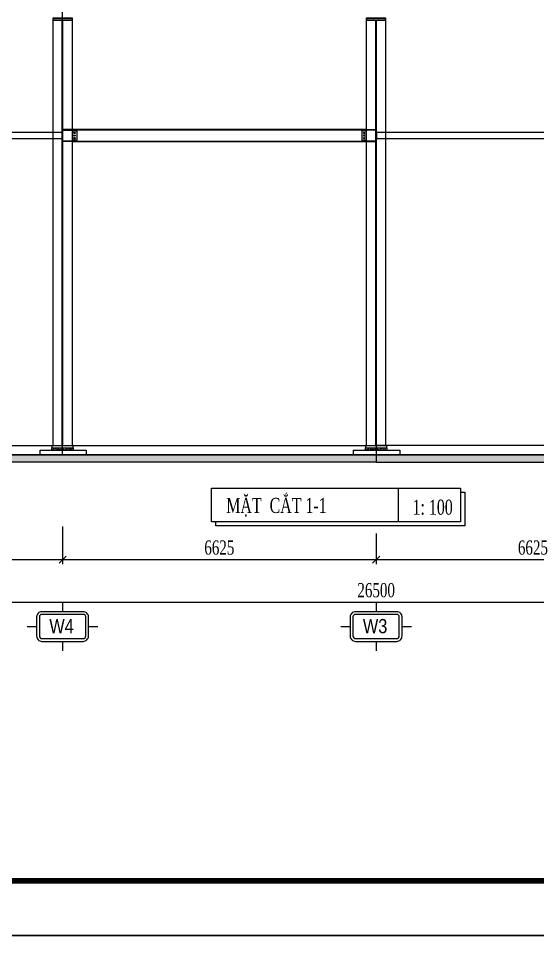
# Model space of a CAD drawing. Header units: inches. Extents: x 340055 to 349452, y -34649 to -30845.
# Drawn here: x 347848.7 to 347958.4, y -32248.6 to -32054.8 of the extents above; entities that cross this region are included whole.
import ezdxf
from ezdxf.enums import TextEntityAlignment as Align

# ---------------------------------------------------------------- set-up
doc = ezdxf.new("R2010")
doc.units = ezdxf.units.IN
doc.header["$MEASUREMENT"] = 0
doc.linetypes.add('CENTER', pattern=[2, 1.25, -0.25, 0.25, -0.25])
for name, color, linetype in [('001-TRUC', 252, 'CENTER'), ('2', 2, 'Continuous'), ('3', 3, 'Continuous'), ('5', 5, 'Continuous'), ('6', 6, 'Continuous'), ('7', 7, 'Continuous'), ('8', 8, 'Continuous'), ('NET IN', 3, 'Continuous')]:
    doc.layers.add(name, color=color, linetype=linetype)
doc.layers.add('TL-TIILE BLOCK A2$0$TL-TITLE BLOCK 1', color=7, linetype='Continuous', lineweight=50)
doc.styles.add('hx2', font='')
doc.styles.add('ST1', font='times.ttf', dxfattribs={"width": 0.7})
doc.styles.get('hx2').set_extended_font_data('.VnArial NarrowH')
doc.dimstyles.new('100', dxfattribs={"dimtxt": 3, "dimasz": 1.5, "dimexe": 1, "dimexo": 0, "dimgap": 1, "dimtad": 1, "dimdec": 0, "dimlfac": 100, "dimzin": 0, "dimdsep": 46, "dimtxsty": 'ST1', "dimblk": 'OBLIQUE', "dimcen": 1, "dimdle": 1, "dimclrd": 8, "dimclre": 8, "dimclrt": 3, "dimadec": 0, "dimazin": 0, "dimtfac": 1, "dimtdec": 0, "dimtix": 1, "dimtmove": 1, "dimatfit": 3, "dimfxl": 0, "dimtolj": 1, "dimtzin": 0, "dimlwd": -1, "dimlwe": -1, "dimarcsym": 0})

# ---------------------------------------------------------------- blocks, each defined once
blk = doc.blocks.new('A$C2C995D6F')
at = {"layer": '7'}
for p, q in [((0.25, 0.13), (0, 0.13)), ((0.13, 0.25), (0.13, 0))]:
    blk.add_line(p, q, dxfattribs=at)
blk.add_circle((0.13, 0.13), 0.0917, dxfattribs=at)
blk = doc.blocks.new('_Oblique')
at = {"color": 0, "linetype": 'ByBlock', "lineweight": -2}
blk.add_line((-0.5, -0.5), (0.5, 0.5), dxfattribs=at)
blk = doc.blocks.new('*D412')
at = {"color": 8, "linetype": 'Continuous', "transparency": 16777216}
for p, q in [((347791.77, -32162.12), (347791.77, -32170.14)), ((347858.02, -32162.12), (347858.02, -32170.14)), ((347790.77, -32169.14), (347859.02, -32169.14))]:
    blk.add_line(p, q, dxfattribs=at)
at = {"layer": 'Defpoints', "color": 0, "transparency": 16777216}
for p in [(347791.77, -32162.12), (347858.02, -32162.12), (347858.02, -32169.14)]:
    blk.add_point(p, dxfattribs=at)
at = {"color": 8, "transparency": 16777216, "xscale": 1.5, "yscale": 1.5, "zscale": 1.5, "rotation": 180}
blk.add_blockref('_Oblique', (347791.77, -32169.14), dxfattribs=at)
at = {"color": 8, "transparency": 16777216, "xscale": 1.5, "yscale": 1.5, "zscale": 1.5}
blk.add_blockref('_Oblique', (347858.02, -32169.14), dxfattribs=at)
at = {"color": 3, "transparency": 16777216, "insert": (347824.89, -32166.62), "char_height": 3, "attachment_point": 5, "style": 'ST1', "bg_fill": 3, "box_fill_scale": 1.25, "bg_fill_color": 256, "bg_fill_true_color": 13158600, "bg_fill_transparency": 0}
blk.add_mtext('\\A1;6625', dxfattribs=at)
blk = doc.blocks.new('*D413')
at = {"color": 8, "linetype": 'Continuous', "transparency": 16777216}
for p, q in [((347858.02, -32162.12), (347858.02, -32170.14)), ((347924.27, -32163.62), (347924.27, -32170.14)), ((347857.02, -32169.14), (347925.27, -32169.14))]:
    blk.add_line(p, q, dxfattribs=at)
at = {"layer": 'Defpoints', "color": 0, "transparency": 16777216}
for p in [(347858.02, -32162.12), (347924.27, -32163.62), (347924.27, -32169.14)]:
    blk.add_point(p, dxfattribs=at)
at = {"color": 8, "transparency": 16777216, "xscale": 1.5, "yscale": 1.5, "zscale": 1.5, "rotation": 180}
blk.add_blockref('_Oblique', (347858.02, -32169.14), dxfattribs=at)
at = {"color": 8, "transparency": 16777216, "xscale": 1.5, "yscale": 1.5, "zscale": 1.5}
blk.add_blockref('_Oblique', (347924.27, -32169.14), dxfattribs=at)
at = {"color": 3, "transparency": 16777216, "insert": (347891.14, -32166.62), "char_height": 3, "attachment_point": 5, "style": 'ST1', "bg_fill": 3, "box_fill_scale": 1.25, "bg_fill_color": 256, "bg_fill_true_color": 13158600, "bg_fill_transparency": 0}
blk.add_mtext('\\A1;6625', dxfattribs=at)
blk = doc.blocks.new('*D414')
at = {"color": 8, "linetype": 'Continuous', "transparency": 16777216}
for p, q in [((347924.27, -32163.62), (347924.27, -32170.14)), ((347990.52, -32163.62), (347990.52, -32170.14)), ((347923.27, -32169.14), (347991.52, -32169.14))]:
    blk.add_line(p, q, dxfattribs=at)
at = {"layer": 'Defpoints', "color": 0, "transparency": 16777216}
for p in [(347924.27, -32163.62), (347990.52, -32163.62), (347990.52, -32169.14)]:
    blk.add_point(p, dxfattribs=at)
at = {"color": 8, "transparency": 16777216, "xscale": 1.5, "yscale": 1.5, "zscale": 1.5, "rotation": 180}
blk.add_blockref('_Oblique', (347924.27, -32169.14), dxfattribs=at)
at = {"color": 8, "transparency": 16777216, "xscale": 1.5, "yscale": 1.5, "zscale": 1.5}
blk.add_blockref('_Oblique', (347990.52, -32169.14), dxfattribs=at)
at = {"color": 3, "transparency": 16777216, "insert": (347957.39, -32166.62), "char_height": 3, "attachment_point": 5, "style": 'ST1', "bg_fill": 3, "box_fill_scale": 1.25, "bg_fill_color": 256, "bg_fill_true_color": 13158600, "bg_fill_transparency": 0}
blk.add_mtext('\\A1;6625', dxfattribs=at)
blk = doc.blocks.new('*D416')
at = {"color": 8, "linetype": 'Continuous', "transparency": 16777216}
for p, q in [((347791.77, -32162.12), (347791.77, -32179.15)), ((348056.77, -32162.12), (348056.77, -32179.15)), ((347790.77, -32178.15), (348057.77, -32178.15))]:
    blk.add_line(p, q, dxfattribs=at)
at = {"layer": 'Defpoints', "color": 0, "transparency": 16777216}
for p in [(347791.77, -32162.12), (348056.77, -32162.12), (348056.77, -32178.15)]:
    blk.add_point(p, dxfattribs=at)
at = {"color": 8, "transparency": 16777216, "xscale": 1.5, "yscale": 1.5, "zscale": 1.5, "rotation": 180}
blk.add_blockref('_Oblique', (347791.77, -32178.15), dxfattribs=at)
at = {"color": 8, "transparency": 16777216, "xscale": 1.5, "yscale": 1.5, "zscale": 1.5}
blk.add_blockref('_Oblique', (348056.77, -32178.15), dxfattribs=at)
at = {"color": 3, "transparency": 16777216, "insert": (347924.27, -32175.63), "char_height": 3, "attachment_point": 5, "style": 'ST1', "bg_fill": 3, "box_fill_scale": 1.25, "bg_fill_color": 256, "bg_fill_true_color": 13158600, "bg_fill_transparency": 0}
blk.add_mtext('\\A1;26500', dxfattribs=at)
blk = doc.blocks.new('TENTRUC')
at = {"layer": '7'}
for p, q in [((0, 8.27), (0, 10.26)), ((-7.48, 5.13), (-5.48, 5.13)), ((5.48, 5.13), (7.48, 5.13)), ((0, 0), (0, 2))]:
    blk.add_line(p, q, dxfattribs=at)
blk.add_lwpolyline([(-4.36, 8.27), (4.36, 8.27, -0.414214), (5.48, 7.14), (5.48, 3.12, -0.414214), (4.36, 2), (-4.36, 2, -0.414214), (-5.48, 3.12), (-5.48, 7.14, -0.414214)], format="xyb", close=True, dxfattribs=at)
at = {"layer": '8', "ltscale": 15}
blk.add_lwpolyline([(-4.36, 7.68), (4.36, 7.68, -0.414214), (4.9, 7.14), (4.9, 3.12, -0.414214), (4.36, 2.58), (-4.36, 2.58, -0.414214), (-4.9, 3.12), (-4.9, 7.14, -0.414214)], format="xyb", close=True, dxfattribs=at)
at = {"layer": '3', "style": 'hx2'}
blk.add_attdef('TR', text='', height=2.9, dxfattribs=at).set_placement((-0.16, 3.83), align=Align.CENTER)
blk = doc.blocks.new('kt kien truc 1')
at = {"layer": 'Defpoints', "color": 8}
blk.add_lwpolyline([(0, 0), (594, 0), (594, 420), (0, 420)], close=True, dxfattribs=at)
at = {"layer": 'TL-TIILE BLOCK A2$0$TL-TITLE BLOCK 1', "const_width": 1}
blk.add_lwpolyline([(20, 10), (579, 10), (584, 15), (584, 405), (579, 410), (20, 410), (15, 405), (15, 15)], close=True, dxfattribs=at)

msp = doc.modelspace()

# ---------------------------------------------------------------- hatches: boundary and pattern name
h = msp.add_hatch()
h.set_pattern_fill('AR-CONC', color=8, scale=0.25, style=0)
h.set_pattern_definition([(50, (24365.4208, 6578.9344), (1.7931504565, -0.1568803375), [0.1875, -2.0625]), (355, (24365.4208, 6578.9344), (-0.346878334, 1.880480334), [0.15, -1.65]), (100.4514, (24365.5702, 6578.9213), (1.446273454, 1.723598855), [0.159350475, -1.75285528]), (46.1842, (24365.4208, 6579.4344), (2.668102622, -0.413797536), [0.28125, -3.09375]), (96.6356, (24365.643, 6579.4), (2.336656764, 2.435294677), [0.23902572, -2.6292825]), (351.1842, (24365.4208, 6579.4344), (2.336654863, 2.435296502), [0.225, -2.475]), (21, (24365.6708, 6579.3094), (1.49226763, -1.0065472267), [0.1875, -2.0625]), (326, (24365.6708, 6579.3094), (0.60828833, 1.812875113), [0.15, -1.65]), (71.4514, (24365.7951, 6579.2255), (2.100556571, 0.806326242), [0.159350475, -1.75285528]), (37.5, (24365.42076, 6578.9344), (0.0303996383, 0.8322346346), [0, -1.63, 0, -1.675, 0, -1.65625]), (7.5, (24365.4208, 6578.9344), (0.6576738436, 0.9860292797), [0, -0.955, 0, -1.5925, 0, -0.63125]), (327.5, (24364.86326, 6578.9344), (1.3345560904, -0.0563871793), [0, -0.625, 0, -1.95, 0, -2.5875]), (317.5, (24364.6133, 6578.9344), (1.4579654234, 0.250262456), [0, -0.8125, 0, -1.295, 0, -1.8375])])
h.paths.add_polyline_path([(347793.264, -32148.5373), (347793.264, -32151.5373), (347791.764, -32151.5373), (347639.598, -32151.5373), (347639.598, -32150.0373), (347791.764, -32150.0373), (347791.764, -32147.0373), (347793.264, -32147.0373), (347924.2644, -32147.0373), (347924.2644, -32148.5373)])
h = msp.add_hatch()
h.set_pattern_fill('AR-CONC', color=8, scale=0.25, style=0)
h.set_pattern_definition([(130, (671483.1081, 6578.9344), (-1.7931504565, -0.1568803375), [0.1875, -2.0625]), (185, (671483.108, 6578.9344), (0.346878334, 1.880480334), [0.15, -1.65]), (79.5486, (671482.9587, 6578.9213), (-1.446273454, 1.723598855), [0.159350475, -1.75285528]), (133.8158, (671483.108, 6579.4344), (-2.668102622, -0.413797536), [0.28125, -3.09375]), (83.3644, (671482.8857, 6579.4), (-2.336656764, 2.435294677), [0.23902572, -2.6292825]), (188.8158, (671483.108, 6579.4344), (-2.336654863, 2.435296502), [0.225, -2.475]), (159, (671482.8581, 6579.3094), (-1.49226763, -1.0065472267), [0.1875, -2.0625]), (214, (671482.858, 6579.3094), (-0.60828833, 1.812875113), [0.15, -1.65]), (108.5486, (671482.7337, 6579.2255), (-2.100556571, 0.806326242), [0.159350475, -1.75285528]), (142.5, (671483.1081, 6578.9344), (-0.0303996383, 0.8322346346), [0, -1.63, 0, -1.675, 0, -1.65625]), (172.5, (671483.1081, 6578.9344), (-0.6576738436, 0.9860292797), [0, -0.955, 0, -1.5925, 0, -0.63125]), (212.5, (671483.6656, 6578.9344), (-1.3345560904, -0.0563871793), [0, -0.625, 0, -1.95, 0, -2.5875]), (222.5, (671483.9156, 6578.9344), (-1.4579654234, 0.250262456), [0, -0.8125, 0, -1.295, 0, -1.8375])])
h.paths.add_polyline_path([(348055.2649, -32148.5373), (348055.2649, -32151.5373), (348056.7649, -32151.5373), (348208.9359, -32151.5373), (348208.9359, -32150.0373), (348056.7649, -32150.0373), (348056.7649, -32147.0373), (348055.2649, -32147.0373), (347924.2644, -32147.0373), (347924.2644, -32148.5373)])
at = {"layer": '2'}
h = msp.add_hatch(dxfattribs=at)
h.set_pattern_fill('AR-CONC', color=9, scale=0.05)
h.set_pattern_definition([(50, (347391.22203, -31557.74545), (0.35863009, -0.03137607), [0.0375, -0.4125]), (355, (347391.22203, -31557.74545), (-0.06937567, 0.37609607), [0.03, -0.33]), (100.451444, (347391.2519, -31557.74806), (0.28925442, 0.34472), [0.0318701, -0.35057106]), (46.1842, (347391.22203, -31557.64545), (0.53362067, -0.08275964), [0.05625, -0.61875]), (96.635635, (347391.2665, -31557.65235), (0.46733097, 0.4870593), [0.04780517, -0.52585688]), (351.18416, (347391.22203, -31557.64545), (0.46733097, 0.4870593), [0.045, -0.495]), (21, (347391.27203, -31557.67045), (0.29845353, -0.20130945), [0.0375, -0.4125]), (326, (347391.27203, -31557.67045), (0.12165767, 0.36257502), [0.03, -0.33]), (71.451445, (347391.2969, -31557.68722), (0.42011119, 0.16126558), [0.0318701, -0.35057106]), (37.5, (347391.22203, -31557.74545), (0.006079928, 0.166446927), [0, -0.326, 0, -0.335, 0, -0.33125]), (7.5, (347391.22203, -31557.74545), (0.13153477, 0.197205856), [0, -0.191, 0, -0.3185, 0, -0.12625]), (327.5, (347391.11053, -31557.74545), (0.266911218, -0.011277436), [0, -0.125, 0, -0.39, 0, -0.5175]), (317.5, (347391.06053, -31557.74545), (0.291593085, 0.05005249), [0, -0.1625, 0, -0.259, 0, -0.3675])])
h.paths.add_polyline_path([(347855.7644, -32145.5373), (347860.2644, -32145.5373), (347860.2644, -32146.0373), (347855.7644, -32146.0373)])
h = msp.add_hatch(dxfattribs=at)
h.set_pattern_fill('AR-CONC', color=9, scale=0.05)
h.set_pattern_definition([(50, (347457.47203, -31557.74545), (0.35863009, -0.03137607), [0.0375, -0.4125]), (355, (347457.47203, -31557.74545), (-0.06937567, 0.37609607), [0.03, -0.33]), (100.451444, (347457.5019, -31557.74806), (0.28925442, 0.34472), [0.0318701, -0.35057106]), (46.1842, (347457.47203, -31557.64545), (0.53362067, -0.08275964), [0.05625, -0.61875]), (96.635635, (347457.5165, -31557.65235), (0.46733097, 0.4870593), [0.04780517, -0.52585688]), (351.18416, (347457.47203, -31557.64545), (0.46733097, 0.4870593), [0.045, -0.495]), (21, (347457.52203, -31557.67045), (0.29845353, -0.20130945), [0.0375, -0.4125]), (326, (347457.52203, -31557.67045), (0.12165767, 0.36257502), [0.03, -0.33]), (71.451445, (347457.5469, -31557.68722), (0.42011119, 0.16126558), [0.0318701, -0.35057106]), (37.5, (347457.47203, -31557.74545), (0.006079928, 0.166446927), [0, -0.326, 0, -0.335, 0, -0.33125]), (7.5, (347457.47203, -31557.74545), (0.13153477, 0.197205856), [0, -0.191, 0, -0.3185, 0, -0.12625]), (327.5, (347457.36053, -31557.74545), (0.266911218, -0.011277436), [0, -0.125, 0, -0.39, 0, -0.5175]), (317.5, (347457.31053, -31557.74545), (0.291593085, 0.05005249), [0, -0.1625, 0, -0.259, 0, -0.3675])])
h.paths.add_polyline_path([(347922.0144, -32145.5373), (347926.5144, -32145.5373), (347926.5144, -32146.0373), (347922.0144, -32146.0373)])

# ---------------------------------------------------------------- linework, layer by layer
msp.add_line((347928.9084, -32154.0658), (347928.9084, -32161.1397))
at = {"color": 8}
for points in [[(348056.7649, -32145.0373), (347924.2644, -32145.0373), (347924.2644, -32147.0373), (348056.7649, -32147.0373)], [(347793.264, -32148.5373), (347793.264, -32151.5373), (347791.764, -32151.5373), (347639.598, -32151.5373), (347639.598, -32150.0373), (347791.764, -32150.0373), (347791.764, -32147.0373), (347793.264, -32147.0373), (347924.2644, -32147.0373), (347924.2644, -32148.5373)], [(348055.2649, -32148.5373), (348055.2649, -32151.5373), (348056.7649, -32151.5373), (348208.9359, -32151.5373), (348208.9359, -32150.0373), (348056.7649, -32150.0373), (348056.7649, -32147.0373), (348055.2649, -32147.0373), (347924.2644, -32147.0373), (347924.2644, -32148.5373)]]:
    msp.add_lwpolyline(points, close=True, dxfattribs=at)
msp.add_lwpolyline([(347889.5146, -32154.0658), (347942.0774, -32154.0658), (347942.0774, -32161.1397), (347889.5146, -32161.1397)], close=True)
at = {"layer": '001-TRUC', "lineweight": 0, "ltscale": 10}
for p, q in [((348185.8009, -32147.0373), (347673.6961, -32147.0373)), ((348078.8626, -32147.0373), (347739.284, -32147.0373))]:
    msp.add_line(p, q, dxfattribs=at)
at = {"layer": '2', "color": 9}
msp.add_line((347858.0144, -32147.0373), (347858.0144, -31852.0373), dxfattribs=at)
for points in [[(347860.0144, -32054.6373), (347860.0144, -32145.1373), (347856.0144, -32145.1373), (347856.0144, -32054.6373)], [(347926.2644, -32054.6373), (347926.2644, -32145.1373), (347922.2644, -32145.1373), (347922.2644, -32054.6373)], [(347922.1644, -32078.3673), (347860.1144, -32078.3673)], [(347860.1144, -32080.7073), (347922.1644, -32080.7073)]]:
    msp.add_lwpolyline(points, dxfattribs=at)
for points in [[(347856.0144, -32054.6373), (347860.0144, -32054.6373), (347860.0144, -32054.8873), (347856.0144, -32054.8873)], [(347922.2644, -32054.6373), (347926.2644, -32054.6373), (347926.2644, -32054.8873), (347922.2644, -32054.8873)], [(347856.0144, -32055.1373), (347860.0144, -32055.1373), (347860.0144, -32054.8873), (347856.0144, -32054.8873)], [(347922.2644, -32055.1373), (347926.2644, -32055.1373), (347926.2644, -32054.8873), (347922.2644, -32054.8873)], [(347858.0644, -32078.3673), (347860.0144, -32078.3673), (347860.0144, -32078.2873), (347858.0644, -32078.2873)], [(347860.1144, -32080.7873), (347922.1644, -32080.7873), (347922.1644, -32078.2873), (347860.1144, -32078.2873)], [(347924.2144, -32078.3673), (347922.2644, -32078.3673), (347922.2644, -32078.2873), (347924.2144, -32078.2873)], [(347924.3144, -32080.1723), (347990.4744, -32080.1723), (347990.4744, -32078.9023), (347924.3144, -32078.9023)], [(347858.0644, -32080.7073), (347860.0144, -32080.7073), (347860.0144, -32080.7873), (347858.0644, -32080.7873)], [(347924.2144, -32080.7073), (347922.2644, -32080.7073), (347922.2644, -32080.7873), (347924.2144, -32080.7873)], [(347791.764, -32145.0373), (347924.2644, -32145.0373), (347924.2644, -32147.0373), (347791.764, -32147.0373)], [(347855.7644, -32145.5373), (347860.2644, -32145.5373), (347860.2644, -32145.1373), (347855.7644, -32145.1373)], [(347855.7644, -32145.5373), (347860.2644, -32145.5373), (347860.2644, -32146.0373), (347855.7644, -32146.0373)], [(347922.0144, -32145.5373), (347926.5144, -32145.5373), (347926.5144, -32145.1373), (347922.0144, -32145.1373)], [(347922.0144, -32145.5373), (347926.5144, -32145.5373), (347926.5144, -32146.0373), (347922.0144, -32146.0373)], [(347853.2644, -32146.0373), (347862.9982, -32146.0373), (347862.9982, -32147.0373), (347853.2644, -32147.0373)], [(347919.5144, -32146.0373), (347929.2482, -32146.0373), (347929.2482, -32147.0373), (347919.5144, -32147.0373)]]:
    msp.add_lwpolyline(points, close=True, dxfattribs=at)
at = {"layer": '5', "color": 9}
msp.add_lwpolyline([(347802.514, -32080.1723), (347857.9644, -32080.1723), (347857.9644, -32078.9023), (347802.514, -32078.9023)], close=True, dxfattribs=at)
at = {"layer": '6', "color": 9}
for points in [[(347858.0644, -32078.3673), (347860.0144, -32078.3673), (347860.0144, -32078.4373, 0.41421356), (347860.1144, -32078.5373), (347861.0144, -32078.5373), (347861.0144, -32080.5373), (347860.1144, -32080.5373, 0.41421356), (347860.0144, -32080.6373), (347860.0144, -32080.7073), (347858.0644, -32080.7073), (347858.0644, -32078.3673)], [(347924.2144, -32078.3673), (347922.2644, -32078.3673), (347922.2644, -32078.4373, -0.41421356), (347922.1644, -32078.5373), (347921.2644, -32078.5373), (347921.2644, -32080.5373), (347922.1644, -32080.5373, -0.41421356), (347922.2644, -32080.6373), (347922.2644, -32080.7073), (347924.2144, -32080.7073), (347924.2144, -32078.3673)]]:
    msp.add_lwpolyline(points, format="xyb", dxfattribs=at)
at = {"layer": '8', "color": 9}
for p, q in [((347857.9644, -32145.1373), (347857.9644, -32055.1373)), ((347858.0644, -32145.1373), (347858.0644, -32055.1373)), ((347924.2144, -32145.1373), (347924.2144, -32055.1373)), ((347924.3144, -32145.1373), (347924.3144, -32055.1373))]:
    msp.add_line(p, q, dxfattribs=at)

# ---------------------------------------------------------------- block references
at = {"layer": '2', "color": 9, "yscale": 1.200000000011642}
for p, xscale, zscale in [((347860.4133, -32079.1384), 1.200000000011642, 1.200000000011642), ((347860.4133, -32079.6884), 1.200000000011642, 1.200000000011642), ((347860.4133, -32080.2384), 1.200000000011642, 1.200000000011642), ((347921.8655, -32079.1384), -1.200000000011642, 1.2), ((347921.8655, -32079.6884), -1.200000000011642, 1.2), ((347921.8655, -32080.2384), -1.200000000011642, 1.2)]:
    msp.add_blockref('A$C2C995D6F', p, dxfattribs=dict(at, xscale=xscale, zscale=zscale))

# ---------------------------------------------------------------- dimensions: what is measured, and where the dimension line sits
at = {"color": 8}
dim = msp.add_linear_dim(base=(347858.0169, -32169.1429), p1=(347791.7669, -32162.1195), p2=(347858.0169, -32162.1195), dimstyle='100', dxfattribs=at)
dim.commit()
dim.dimension.update_dxf_attribs({"geometry": '*D412', "text_midpoint": (347824.8919, -32166.6169)})

# ---------------------------------------------------------------- next in the draw order: texts
at = {"color": 3, "linetype": 'Continuous', "insert": (347931.9533, -32158.1029), "char_height": 3.18182, "attachment_point": 4, "style": 'ST1', "bg_fill": 3, "box_fill_scale": 1.25, "bg_fill_color": 256, "bg_fill_true_color": 13158600, "bg_fill_transparency": 3139400}
msp.add_mtext('\\A1;1: 100', dxfattribs=at)

# ---------------------------------------------------------------- next in the draw order: dimensions: what is measured, and where the dimension line sits
at = {"color": 8}
dim = msp.add_linear_dim(base=(347924.2669, -32169.1429), p1=(347858.0169, -32162.1195), p2=(347924.2669, -32163.6195), dimstyle='100', dxfattribs=at)
dim.commit()
dim.dimension.update_dxf_attribs({"geometry": '*D413', "text_midpoint": (347891.1419, -32166.6169)})

# ---------------------------------------------------------------- next in the draw order: dimensions: what is measured, and where the dimension line sits
dim = msp.add_linear_dim(base=(347990.5169, -32169.1429), p1=(347924.2669, -32163.6195), p2=(347990.5169, -32163.6195), dimstyle='100', dxfattribs=at)
dim.commit()
dim.dimension.update_dxf_attribs({"geometry": '*D414', "text_midpoint": (347957.3919, -32166.6169)})

# ---------------------------------------------------------------- next in the draw order: dimensions: what is measured, and where the dimension line sits
dim = msp.add_linear_dim(base=(348056.7669, -32178.1529), p1=(347791.7669, -32162.1195), p2=(348056.7669, -32162.1195), dimstyle='100', dxfattribs=at)
dim.commit()
dim.dimension.update_dxf_attribs({"geometry": '*D416', "text_midpoint": (347924.2669, -32175.6269)})

# ---------------------------------------------------------------- next in the draw order: linework, layer by layer
msp.add_lwpolyline([(347942.0774, -32154.9114), (347942.9755, -32154.9114), (347942.9755, -32161.9853), (347890.4128, -32161.9853), (347890.4128, -32161.1397)])

# ---------------------------------------------------------------- next in the draw order: block references
at = {"layer": '3'}
ref = msp.add_blockref('TENTRUC', (347858.0169, -32178.1529), dxfattribs=dict(at, xscale=-1, rotation=180))
ref.add_attrib('TR', 'W4', dxfattribs={"layer": '0', "height": 3, "style": 'hx2'}).set_placement((347857.8006, -32184.7061), align=Align.CENTER)
ref = msp.add_blockref('TENTRUC', (347924.2669, -32178.1529), dxfattribs=dict(at, xscale=-1, rotation=180))
ref.add_attrib('TR', 'W3', dxfattribs={"layer": '0', "height": 3, "style": 'hx2'}).set_placement((347924.0506, -32184.7061), align=Align.CENTER)

# ---------------------------------------------------------------- next in the draw order: texts
at = {"color": 3, "linetype": 'Continuous', "insert": (347892.6036, -32158.1029), "char_height": 3.181818, "attachment_point": 4, "style": 'ST1', "bg_fill": 3, "box_fill_scale": 1.25, "bg_fill_color": 256, "bg_fill_true_color": 13158600, "bg_fill_transparency": 3139304}
msp.add_mtext('\\A1;MẶT  CẮT 1-1', dxfattribs=at)

# ---------------------------------------------------------------- next in the draw order: linework, layer by layer
at = {"layer": 'NET IN'}
msp.add_lwpolyline([(347622.4698, -31762.0222), (348311.2497, -31762.0222), (348311.2497, -32248.6227), (347622.4698, -32248.6227)], close=True, dxfattribs=at)

# ---------------------------------------------------------------- next in the draw order: block references
at = {"layer": '3', "xscale": 1.159562065285868, "yscale": 1.159562065285868, "zscale": 1.159562065285868}
msp.add_blockref('kt kien truc 1', (347622.4699, -32248.6227), dxfattribs=at)

doc.saveas('drawing.dxf')
